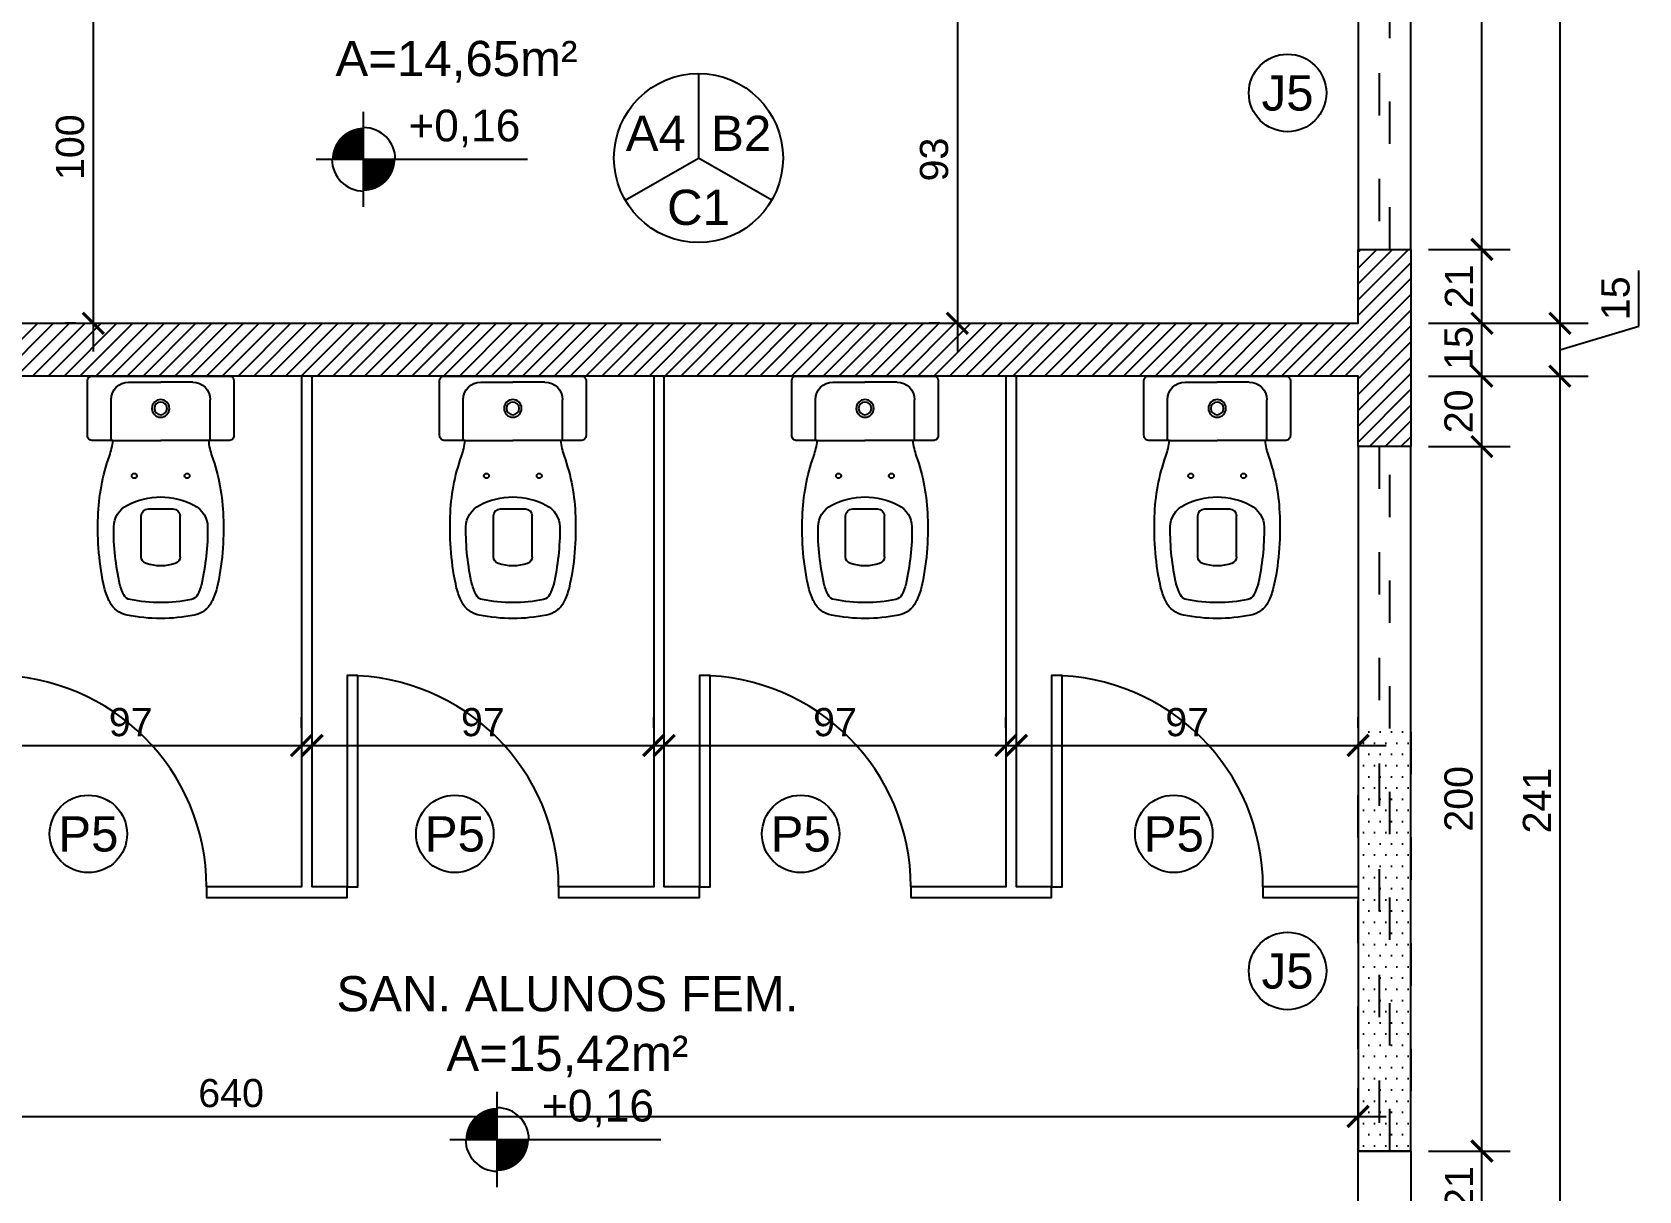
# Model space of a CAD drawing. Header units: millimetres. Extents: x 175 to 8625, y 306 to 3276.
# Drawn here: x 6196.6 to 6652.9, y 692.3 to 1021.3 of the extents above; entities that cross this region are included whole.
import ezdxf
from ezdxf.enums import TextEntityAlignment as Align

# ---------------------------------------------------------------- set-up
doc = ezdxf.new("R2010")
doc.units = ezdxf.units.MM
doc.linetypes.add('ACAD_ISO03W100', pattern=[30, 12, -18])
for name, color, linetype in [('construir', 10, 'Continuous'), ('COTA', 8, 'Continuous'), ('demolir', 40, 'ACAD_ISO03W100'), ('Esquadrias', 4, 'Continuous'), ('LAYOUT', 7, 'Continuous'), ('LEGENDA', 7, 'Continuous'), ('PAREDE', 5, 'Continuous'), ('Texto', 7, 'Continuous')]:
    doc.layers.add(name, color=color, linetype=linetype)
doc.styles.add('ARIAL', font='Arial.ttf')
doc.dimstyles.new('COTA 50', dxfattribs={"dimscale": 0.5, "dimtxt": 16, "dimasz": 12, "dimexe": 16, "dimexo": 10, "dimgap": 5, "dimtad": 1, "dimrnd": 0.5, "dimtxsty": 'ARIAL', "dimblk": 'ARCHTICK', "dimcen": 2.5, "dimdle": 16, "dimclrd": 8, "dimclre": 8, "dimclrt": 7, "dimadec": 0, "dimazin": 0, "dimtfac": 1, "dimtmove": 1, "dimatfit": 3, "dimfxl": 1, "dimarcsym": 0})

# ---------------------------------------------------------------- blocks, each defined once
blk = doc.blocks.new('_ArchTick')
at = {"layer": 'Texto', "color": 0, "const_width": 0.15}
blk.add_lwpolyline([(-0.5, -0.5), (0.5, 0.5)], dxfattribs=at)
blk = doc.blocks.new('*D52')
at = {"layer": 'COTA', "color": 8, "lineweight": -2, "transparency": 16777216}
for p, q in [((5933.13, 697.6), (5933.13, 721.43)), ((6573.13, 687.6), (6573.13, 721.43)), ((5925.13, 713.43), (6581.13, 713.43))]:
    blk.add_line(p, q, dxfattribs=at)
at = {"layer": 'Defpoints', "color": 0, "lineweight": -3, "transparency": 16777216}
for p in [(6573.13, 713.43), (5933.13, 692.6), (6573.13, 682.6)]:
    blk.add_point(p, dxfattribs=at)
at = {"layer": 'COTA', "color": 8, "lineweight": -2, "transparency": 16777216, "xscale": 6, "yscale": 6, "zscale": 6, "rotation": 180}
blk.add_blockref('_ArchTick', (5933.13, 713.43), dxfattribs=at)
at = {"layer": 'COTA', "color": 8, "lineweight": -2, "transparency": 16777216, "xscale": 6, "yscale": 6, "zscale": 6}
blk.add_blockref('_ArchTick', (6573.13, 713.43), dxfattribs=at)
at = {"layer": 'COTA', "color": 7, "lineweight": -2, "transparency": 16777216, "insert": (6253.13, 720.02), "char_height": 8, "attachment_point": 5, "style": 'ARIAL'}
blk.add_mtext('640', dxfattribs=at)
blk = doc.blocks.new('IND.ESQ.')
at = {"layer": 'Texto'}
blk.add_circle((0, 0), 5.5, dxfattribs=at)
at = {"layer": 'Texto', "style": 'ARIAL'}
blk.add_attdef('PP', text='', height=5, dxfattribs=at).set_placement((0, 0), align=Align.MIDDLE_CENTER)
blk = doc.blocks.new('VS CX - PLANTA')
at = {"color": 9, "linetype": 'Continuous'}
for p, q in [((-5.5, 51.3), (-5.5, 39.66)), ((5.5, 51.3), (5.5, 39.66)), ((-3.5, 37.66), (3.5, 37.66))]:
    blk.add_line(p, q, dxfattribs=at)
at = {"color": 9, "linetype": 'Continuous', "ltscale": 5}
for p, q in [((-14.1, 18.3), (-14.1, 6.7)), ((14.1, 18.3), (14.1, 6.7)), ((-9.1, 1.7), (0, 1.7)), ((9.1, 1.7), (0, 1.7))]:
    blk.add_line(p, q, dxfattribs=at)
at = {"linetype": 'Continuous', "ltscale": 5}
for p in [(-13.56, 18.3), (13.56, 18.3)]:
    blk.add_line(p, (0, 18.3), dxfattribs=at)
blk.add_lwpolyline([(13.56, 18.3, -0.056416), (14.55, 22.7, 0.079929), (17.75, 39.88, 0.068257), (15.95, 60.2, 0.052344), (14.48, 64.12, 0.23374), (9.52, 67.86, 0.098725), (-9.52, 67.86, 0.233803), (-14.48, 64.12, 0.052356), (-15.95, 60.2, 0.068131), (-17.75, 39.94, 0.080193), (-14.55, 22.7, -0.056378), (-13.56, 18.3), (-19.3, 18.3, 0.41424), (-20.8, 16.8), (-20.8, 1.2, 0.414167), (-19.6, 0), (19.6, 0, 0.414167), (20.8, 1.2), (20.8, 16.8, 0.414267), (19.3, 18.3)], format="xyb", close=True)
at = {"linetype": 'Continuous'}
blk.add_circle((0, 9.15), 2.5, dxfattribs=at)
at = {"color": 9, "linetype": 'Continuous'}
blk.add_circle((0, 9.15), 1.8, dxfattribs=at)
at = {"linetype": 'Continuous', "ltscale": 5}
for centre, radius, start, end in [((0.01, 20.11), 44.19, 90.0085, 101.2875), ((0, 20.09), 44.21, 78.625, 90.0036), ((3.4, 55.14), 15.5, 153.3514, 165.3423), ((-8.22, 60.98), 2.5, 99.6913, 153.3651), ((8.22, 60.98), 2.5, 26.6178, 78.3765), ((-3.4, 55.15), 15.5, 14.6385, 26.6424), ((57.16, 43.49), 70.5, 167.1244, 180.5295), ((-57.17, 43.49), 70.51, 359.4596, 12.8751), ((-6.33, 42.89), 7, 180.5826, 243.8431), ((6.33, 42.89), 7, 296.1569, 359.4174), ((0, 54.75), 20.45, 242.5778, 270.0077), ((0, 54.75), 20.44, 270.0008, 297.4329), ((-7.5, 28.3), 0.7, 90, 270), ((-7.5, 28.3), 0.7, 270, 90), ((7.5, 28.3), 0.7, 90, 270), ((7.5, 28.3), 0.7, 270, 90)]:
    blk.add_arc(centre, radius, start, end, dxfattribs=at)
at = {"color": 9, "linetype": 'Continuous'}
for centre, radius, start, end in [((-3.5, 51.3), 2, 108.223, 180), ((0, 40.66), 13.19, 71.777, 108.223), ((3.5, 51.3), 2, 0, 71.777), ((-3.5, 39.66), 2, 180, 270)]:
    blk.add_arc(centre, radius, start, end, dxfattribs=at)
at = {"color": 9, "linetype": 'Continuous', "ltscale": 25}
blk.add_arc((3.5, 39.66), 2, 270, 0, dxfattribs=at)
at = {"color": 9, "linetype": 'Continuous', "ltscale": 5}
for centre, start, end in [((-9.1, 6.7), 180, 270), ((9.1, 6.7), 270, 0)]:
    blk.add_arc(centre, 5, start, end, dxfattribs=at)
at = {"color": 0, "linetype": 'ByBlock', "ltscale": 5}
blk.add_point((12.91, 66.18), dxfattribs=at)
blk = doc.blocks.new('*D58')
at = {"layer": 'COTA', "color": 8, "lineweight": -2, "transparency": 16777216}
for p, q in [((6214, 1046.6), (6214, 930.6)), ((6203.13, 1038.6), (6222, 1038.6)), ((6209, 938.6), (6206, 938.6))]:
    blk.add_line(p, q, dxfattribs=at)
at = {"layer": 'Defpoints', "color": 0, "lineweight": -3, "transparency": 16777216}
for p in [(6198.13, 1038.6), (6214, 938.6), (6214, 938.6)]:
    blk.add_point(p, dxfattribs=at)
at = {"layer": 'COTA', "color": 8, "lineweight": -2, "transparency": 16777216, "xscale": 6, "yscale": 6, "zscale": 6}
for p, rotation in [((6214, 1038.6), 90), ((6214, 938.6), 270)]:
    blk.add_blockref('_ArchTick', p, dxfattribs=dict(at, rotation=rotation))
at = {"layer": 'COTA', "color": 7, "lineweight": -2, "transparency": 16777216, "insert": (6207.42, 988.6), "char_height": 8, "attachment_point": 5, "rotation": 90, "style": 'ARIAL'}
blk.add_mtext('100', dxfattribs=at)
blk = doc.blocks.new('*D68')
at = {"layer": 'COTA', "color": 8, "lineweight": -2, "transparency": 16777216}
for p, q in [((6176.13, 823.75), (6176.13, 826.75)), ((6273.13, 823.75), (6273.13, 826.75)), ((6168.13, 818.75), (6281.13, 818.75))]:
    blk.add_line(p, q, dxfattribs=at)
at = {"layer": 'Defpoints', "color": 0, "lineweight": -3, "transparency": 16777216}
for p in [(6176.13, 818.75), (6273.13, 818.75), (6273.13, 818.75)]:
    blk.add_point(p, dxfattribs=at)
at = {"layer": 'COTA', "color": 8, "lineweight": -2, "transparency": 16777216, "xscale": 6, "yscale": 6, "zscale": 6, "rotation": 180}
blk.add_blockref('_ArchTick', (6176.13, 818.75), dxfattribs=at)
at = {"layer": 'COTA', "color": 8, "lineweight": -2, "transparency": 16777216, "xscale": 6, "yscale": 6, "zscale": 6}
blk.add_blockref('_ArchTick', (6273.13, 818.75), dxfattribs=at)
at = {"layer": 'COTA', "color": 7, "lineweight": -2, "transparency": 16777216, "insert": (6224.63, 825.33), "char_height": 8, "attachment_point": 5, "style": 'ARIAL'}
blk.add_mtext('97', dxfattribs=at)
blk = doc.blocks.new('*D69')
at = {"layer": 'COTA', "color": 8, "lineweight": -2, "transparency": 16777216}
for p, q in [((6276.13, 823.75), (6276.13, 826.75)), ((6373.13, 823.75), (6373.13, 826.75)), ((6268.13, 818.75), (6381.13, 818.75))]:
    blk.add_line(p, q, dxfattribs=at)
at = {"layer": 'Defpoints', "color": 0, "lineweight": -3, "transparency": 16777216}
for p in [(6276.13, 818.75), (6373.13, 818.75), (6373.13, 818.75)]:
    blk.add_point(p, dxfattribs=at)
at = {"layer": 'COTA', "color": 8, "lineweight": -2, "transparency": 16777216, "xscale": 6, "yscale": 6, "zscale": 6, "rotation": 180}
blk.add_blockref('_ArchTick', (6276.13, 818.75), dxfattribs=at)
at = {"layer": 'COTA', "color": 8, "lineweight": -2, "transparency": 16777216, "xscale": 6, "yscale": 6, "zscale": 6}
blk.add_blockref('_ArchTick', (6373.13, 818.75), dxfattribs=at)
at = {"layer": 'COTA', "color": 7, "lineweight": -2, "transparency": 16777216, "insert": (6324.63, 825.33), "char_height": 8, "attachment_point": 5, "style": 'ARIAL'}
blk.add_mtext('97', dxfattribs=at)
blk = doc.blocks.new('*D70')
at = {"layer": 'COTA', "color": 8, "lineweight": -2, "transparency": 16777216}
for p, q in [((6376.13, 823.75), (6376.13, 826.75)), ((6473.13, 823.75), (6473.13, 826.75)), ((6368.13, 818.75), (6481.13, 818.75))]:
    blk.add_line(p, q, dxfattribs=at)
at = {"layer": 'Defpoints', "color": 0, "lineweight": -3, "transparency": 16777216}
for p in [(6376.13, 818.75), (6473.13, 818.75), (6473.13, 818.75)]:
    blk.add_point(p, dxfattribs=at)
at = {"layer": 'COTA', "color": 8, "lineweight": -2, "transparency": 16777216, "xscale": 6, "yscale": 6, "zscale": 6, "rotation": 180}
blk.add_blockref('_ArchTick', (6376.13, 818.75), dxfattribs=at)
at = {"layer": 'COTA', "color": 8, "lineweight": -2, "transparency": 16777216, "xscale": 6, "yscale": 6, "zscale": 6}
blk.add_blockref('_ArchTick', (6473.13, 818.75), dxfattribs=at)
at = {"layer": 'COTA', "color": 7, "lineweight": -2, "transparency": 16777216, "insert": (6424.63, 825.33), "char_height": 8, "attachment_point": 5, "style": 'ARIAL'}
blk.add_mtext('97', dxfattribs=at)
blk = doc.blocks.new('*D71')
at = {"layer": 'COTA', "color": 8, "lineweight": -2, "transparency": 16777216}
for p, q in [((6476.13, 823.75), (6476.13, 826.75)), ((6573.13, 823.75), (6573.13, 826.75)), ((6468.13, 818.75), (6581.13, 818.75))]:
    blk.add_line(p, q, dxfattribs=at)
at = {"layer": 'Defpoints', "color": 0, "lineweight": -3, "transparency": 16777216}
for p in [(6476.13, 818.75), (6573.13, 818.75), (6573.13, 818.75)]:
    blk.add_point(p, dxfattribs=at)
at = {"layer": 'COTA', "color": 8, "lineweight": -2, "transparency": 16777216, "xscale": 6, "yscale": 6, "zscale": 6, "rotation": 180}
blk.add_blockref('_ArchTick', (6476.13, 818.75), dxfattribs=at)
at = {"layer": 'COTA', "color": 8, "lineweight": -2, "transparency": 16777216, "xscale": 6, "yscale": 6, "zscale": 6}
blk.add_blockref('_ArchTick', (6573.13, 818.75), dxfattribs=at)
at = {"layer": 'COTA', "color": 7, "lineweight": -2, "transparency": 16777216, "insert": (6524.63, 825.33), "char_height": 8, "attachment_point": 5, "style": 'ARIAL'}
blk.add_mtext('97', dxfattribs=at)
blk = doc.blocks.new('*D75')
at = {"layer": 'COTA', "color": 8, "lineweight": -2, "transparency": 16777216}
for p, q in [((6630.46, 1187.6), (6630.46, 930.6)), ((6593.13, 1179.6), (6638.46, 1179.6)), ((6593.13, 938.6), (6638.46, 938.6))]:
    blk.add_line(p, q, dxfattribs=at)
at = {"layer": 'Defpoints', "color": 0, "lineweight": -3, "transparency": 16777216}
for p in [(6588.13, 1179.6), (6588.13, 938.6), (6630.46, 938.6)]:
    blk.add_point(p, dxfattribs=at)
at = {"layer": 'COTA', "color": 8, "lineweight": -2, "transparency": 16777216, "xscale": 6, "yscale": 6, "zscale": 6}
for p, rotation in [((6630.46, 1179.6), 90), ((6630.46, 938.6), 270)]:
    blk.add_blockref('_ArchTick', p, dxfattribs=dict(at, rotation=rotation))
at = {"layer": 'COTA', "color": 7, "lineweight": -2, "transparency": 16777216, "insert": (6623.94, 1059.1), "char_height": 8, "attachment_point": 5, "rotation": 90, "style": 'ARIAL'}
blk.add_mtext('241', dxfattribs=at)
blk = doc.blocks.new('*D76')
at = {"layer": 'COTA', "color": 8, "lineweight": -2, "transparency": 16777216}
for p, q in [((6652.88, 937.83), (6652.88, 953.6)), ((6630.46, 946.6), (6630.46, 915.6)), ((6593.13, 938.6), (6638.46, 938.6)), ((6630.46, 931.1), (6652.88, 937.83)), ((6593.13, 923.6), (6638.46, 923.6))]:
    blk.add_line(p, q, dxfattribs=at)
at = {"layer": 'Defpoints', "color": 0, "lineweight": -3, "transparency": 16777216}
for p in [(6588.13, 938.6), (6588.13, 923.6), (6630.46, 923.6)]:
    blk.add_point(p, dxfattribs=at)
at = {"layer": 'COTA', "color": 8, "lineweight": -2, "transparency": 16777216, "xscale": 6, "yscale": 6, "zscale": 6}
for p, rotation in [((6630.46, 938.6), 90), ((6630.46, 923.6), 270)]:
    blk.add_blockref('_ArchTick', p, dxfattribs=dict(at, rotation=rotation))
at = {"layer": 'COTA', "color": 7, "lineweight": -2, "transparency": 16777216, "insert": (6646.29, 945.71), "char_height": 8, "attachment_point": 5, "rotation": 90, "style": 'ARIAL'}
blk.add_mtext('15', dxfattribs=at)
blk = doc.blocks.new('*D77')
at = {"layer": 'COTA', "color": 8, "lineweight": -2, "transparency": 16777216}
for p, q in [((6630.46, 931.6), (6630.46, 674.6)), ((6593.13, 923.6), (6638.46, 923.6)), ((6593.13, 682.6), (6638.46, 682.6))]:
    blk.add_line(p, q, dxfattribs=at)
at = {"layer": 'Defpoints', "color": 0, "lineweight": -3, "transparency": 16777216}
for p in [(6588.13, 923.6), (6588.13, 682.6), (6630.46, 682.6)]:
    blk.add_point(p, dxfattribs=at)
at = {"layer": 'COTA', "color": 8, "lineweight": -2, "transparency": 16777216, "xscale": 6, "yscale": 6, "zscale": 6}
for p, rotation in [((6630.46, 923.6), 90), ((6630.46, 682.6), 270)]:
    blk.add_blockref('_ArchTick', p, dxfattribs=dict(at, rotation=rotation))
at = {"layer": 'COTA', "color": 7, "lineweight": -2, "transparency": 16777216, "insert": (6623.94, 803.1), "char_height": 8, "attachment_point": 5, "rotation": 90, "style": 'ARIAL'}
blk.add_mtext('241', dxfattribs=at)
blk = doc.blocks.new('A$C1DFB60F3')
at = {"layer": 'Texto', "color": 0, "linetype": 'ByBlock'}
for p, q in [((0, -13.5), (0, 13.5)), ((-13.5, 0), (46.5, 0))]:
    blk.add_line(p, q, dxfattribs=at)
at = {"layer": 'Texto', "color": 0, "linetype": 'ByBlock', "const_width": 9}
for points in [[(-4.5, 0, -0.414214), (0, 4.5, -0.618034)], [(0, -4.5, 0.414214), (4.5, 0, 0.618034)]]:
    blk.add_lwpolyline(points, format="xyb", dxfattribs=at)
at = {"layer": 'Texto', "color": 0, "linetype": 'ByBlock'}
for start, end in [(0, 90), (180, 270)]:
    blk.add_arc((0, 0), 9, start, end, dxfattribs=at)
at = {"layer": 'Texto', "color": 0, "linetype": 'ByBlock', "style": 'ARIAL'}
blk.add_attdef('0,00', (12.7, 5.1), '', height=9, dxfattribs=at)
blk = doc.blocks.new('PIZZA')
at = {"layer": 'Texto'}
for points in [[(0, 12), (0, 0)], [(-10.39, -6), (0, 0)], [(10.39, -6), (0, 0)]]:
    blk.add_lwpolyline(points, dxfattribs=at)
blk.add_circle((0, 0), 12, dxfattribs=at)
at = {"layer": 'Texto', "style": 'ARIAL'}
for tag, p in [('A1', (-6.06, 3.5)), ('B1', (6.06, 3.5)), ('C1', (0, -7))]:
    blk.add_attdef(tag, text='', height=5, dxfattribs=at).set_placement(p, align=Align.MIDDLE_CENTER)
blk = doc.blocks.new('*D212')
at = {"layer": 'COTA', "color": 8, "lineweight": -2, "transparency": 16777216}
for p, q in [((6459.36, 1039.6), (6459.36, 930.6)), ((6467.03, 1031.6), (6451.36, 1031.6)), ((6454.36, 938.6), (6451.36, 938.6))]:
    blk.add_line(p, q, dxfattribs=at)
at = {"layer": 'Defpoints', "color": 0, "lineweight": -3, "transparency": 16777216}
for p in [(6472.03, 1031.6), (6459.36, 938.6), (6459.36, 938.6)]:
    blk.add_point(p, dxfattribs=at)
at = {"layer": 'COTA', "color": 8, "lineweight": -2, "transparency": 16777216, "xscale": 6, "yscale": 6, "zscale": 6}
for p, rotation in [((6459.36, 1031.6), 90), ((6459.36, 938.6), 270)]:
    blk.add_blockref('_ArchTick', p, dxfattribs=dict(at, rotation=rotation))
at = {"layer": 'COTA', "color": 7, "lineweight": -2, "transparency": 16777216, "insert": (6452.78, 985.1), "char_height": 8, "attachment_point": 5, "rotation": 90, "style": 'ARIAL'}
blk.add_mtext('93', dxfattribs=at)
blk = doc.blocks.new('*D235')
at = {"layer": 'COTA', "color": 8, "lineweight": -2, "transparency": 16777216}
for p, q in [((6608.31, 674.6), (6608.31, 711.6)), ((6593.13, 703.6), (6616.31, 703.6)), ((6593.13, 682.6), (6616.31, 682.6))]:
    blk.add_line(p, q, dxfattribs=at)
at = {"layer": 'Defpoints', "color": 0, "lineweight": -3, "transparency": 16777216}
for p in [(6588.13, 703.6), (6608.31, 703.6), (6588.13, 682.6)]:
    blk.add_point(p, dxfattribs=at)
at = {"layer": 'COTA', "color": 8, "lineweight": -2, "transparency": 16777216, "xscale": 6, "yscale": 6, "zscale": 6}
for p, rotation in [((6608.31, 703.6), 90), ((6608.31, 682.6), 270)]:
    blk.add_blockref('_ArchTick', p, dxfattribs=dict(at, rotation=rotation))
at = {"layer": 'COTA', "color": 7, "lineweight": -2, "transparency": 16777216, "insert": (6601.79, 693.1), "char_height": 8, "attachment_point": 5, "rotation": 90, "style": 'ARIAL'}
blk.add_mtext('21', dxfattribs=at)
blk = doc.blocks.new('*D236')
at = {"layer": 'COTA', "color": 8, "lineweight": -2, "transparency": 16777216}
for p, q in [((6608.31, 695.6), (6608.31, 911.6)), ((6593.13, 903.6), (6616.31, 903.6)), ((6593.13, 703.6), (6616.31, 703.6))]:
    blk.add_line(p, q, dxfattribs=at)
at = {"layer": 'Defpoints', "color": 0, "lineweight": -3, "transparency": 16777216}
for p in [(6588.13, 903.6), (6608.31, 903.6), (6588.13, 703.6)]:
    blk.add_point(p, dxfattribs=at)
at = {"layer": 'COTA', "color": 8, "lineweight": -2, "transparency": 16777216, "xscale": 6, "yscale": 6, "zscale": 6}
for p, rotation in [((6608.31, 903.6), 90), ((6608.31, 703.6), 270)]:
    blk.add_blockref('_ArchTick', p, dxfattribs=dict(at, rotation=rotation))
at = {"layer": 'COTA', "color": 7, "lineweight": -2, "transparency": 16777216, "insert": (6601.72, 803.6), "char_height": 8, "attachment_point": 5, "rotation": 90, "style": 'ARIAL'}
blk.add_mtext('200', dxfattribs=at)
blk = doc.blocks.new('*D237')
at = {"layer": 'COTA', "color": 8, "lineweight": -2, "transparency": 16777216}
for p, q in [((6608.31, 895.6), (6608.31, 931.6)), ((6593.13, 923.6), (6616.31, 923.6)), ((6593.13, 903.6), (6616.31, 903.6))]:
    blk.add_line(p, q, dxfattribs=at)
at = {"layer": 'Defpoints', "color": 0, "lineweight": -3, "transparency": 16777216}
for p in [(6588.13, 923.6), (6608.31, 923.6), (6588.13, 903.6)]:
    blk.add_point(p, dxfattribs=at)
at = {"layer": 'COTA', "color": 8, "lineweight": -2, "transparency": 16777216, "xscale": 6, "yscale": 6, "zscale": 6}
for p, rotation in [((6608.31, 923.6), 90), ((6608.31, 903.6), 270)]:
    blk.add_blockref('_ArchTick', p, dxfattribs=dict(at, rotation=rotation))
at = {"layer": 'COTA', "color": 7, "lineweight": -2, "transparency": 16777216, "insert": (6601.72, 913.6), "char_height": 8, "attachment_point": 5, "rotation": 90, "style": 'ARIAL'}
blk.add_mtext('20', dxfattribs=at)
blk = doc.blocks.new('*D238')
at = {"layer": 'COTA', "color": 8, "lineweight": -2, "transparency": 16777216}
for p, q in [((6608.31, 915.6), (6608.31, 946.6)), ((6598.13, 938.6), (6616.31, 938.6)), ((6593.13, 923.6), (6616.31, 923.6))]:
    blk.add_line(p, q, dxfattribs=at)
at = {"layer": 'Defpoints', "color": 0, "lineweight": -3, "transparency": 16777216}
for p in [(6593.13, 938.6), (6608.31, 938.6), (6588.13, 923.6)]:
    blk.add_point(p, dxfattribs=at)
at = {"layer": 'COTA', "color": 8, "lineweight": -2, "transparency": 16777216, "xscale": 6, "yscale": 6, "zscale": 6}
for p, rotation in [((6608.31, 938.6), 90), ((6608.31, 923.6), 270)]:
    blk.add_blockref('_ArchTick', p, dxfattribs=dict(at, rotation=rotation))
at = {"layer": 'COTA', "color": 7, "lineweight": -2, "transparency": 16777216, "insert": (6601.72, 931.6), "char_height": 8, "attachment_point": 5, "rotation": 90, "style": 'ARIAL'}
blk.add_mtext('15', dxfattribs=at)
blk = doc.blocks.new('*D239')
at = {"layer": 'COTA', "color": 8, "lineweight": -2, "transparency": 16777216}
for p, q in [((6608.31, 930.6), (6608.31, 967.6)), ((6593.13, 959.6), (6616.31, 959.6)), ((6598.13, 938.6), (6616.31, 938.6))]:
    blk.add_line(p, q, dxfattribs=at)
at = {"layer": 'Defpoints', "color": 0, "lineweight": -3, "transparency": 16777216}
for p in [(6588.13, 959.6), (6608.31, 959.6), (6593.13, 938.6)]:
    blk.add_point(p, dxfattribs=at)
at = {"layer": 'COTA', "color": 8, "lineweight": -2, "transparency": 16777216, "xscale": 6, "yscale": 6, "zscale": 6}
for p, rotation in [((6608.31, 959.6), 90), ((6608.31, 938.6), 270)]:
    blk.add_blockref('_ArchTick', p, dxfattribs=dict(at, rotation=rotation))
at = {"layer": 'COTA', "color": 7, "lineweight": -2, "transparency": 16777216, "insert": (6601.79, 949.1), "char_height": 8, "attachment_point": 5, "rotation": 90, "style": 'ARIAL'}
blk.add_mtext('21', dxfattribs=at)
blk = doc.blocks.new('*D240')
at = {"layer": 'COTA', "color": 8, "lineweight": -2, "transparency": 16777216}
for p, q in [((6608.31, 951.6), (6608.31, 1167.6)), ((6593.13, 1159.6), (6616.31, 1159.6)), ((6593.13, 959.6), (6616.31, 959.6))]:
    blk.add_line(p, q, dxfattribs=at)
at = {"layer": 'Defpoints', "color": 0, "lineweight": -3, "transparency": 16777216}
for p in [(6588.13, 1159.6), (6608.31, 1159.6), (6588.13, 959.6)]:
    blk.add_point(p, dxfattribs=at)
at = {"layer": 'COTA', "color": 8, "lineweight": -2, "transparency": 16777216, "xscale": 6, "yscale": 6, "zscale": 6}
for p, rotation in [((6608.31, 1159.6), 90), ((6608.31, 959.6), 270)]:
    blk.add_blockref('_ArchTick', p, dxfattribs=dict(at, rotation=rotation))
at = {"layer": 'COTA', "color": 7, "lineweight": -2, "transparency": 16777216, "insert": (6601.72, 1059.6), "char_height": 8, "attachment_point": 5, "rotation": 90, "style": 'ARIAL'}
blk.add_mtext('200', dxfattribs=at)

msp = doc.modelspace()

# ---------------------------------------------------------------- hatches: boundary and pattern name
at = {"layer": 'construir'}
h = msp.add_hatch(dxfattribs=at)
h.set_pattern_fill('ANSI31', color=256, style=0)
h.set_pattern_definition([(45, (522.1333, -8208.3852), (-2.245064, 2.245064), [])])
h.paths.add_polyline_path([(6013.133, 1340.603), (5998.133, 1340.603), (5998.133, 1330.603), (6003.133, 1330.603), (6013.133, 1330.603)])
h.paths.add_polyline_path([(6460.133, 1194.603), (6198.133, 1194.603), (6198.133, 1254.603), (6198.133, 1330.603), (6035.133, 1330.603), (6020.133, 1330.603), (6003.133, 1330.603), (5998.133, 1330.603), (5998.133, 1325.603), (5998.133, 1315.603), (6013.133, 1315.603), (6141.233, 1315.603, -0.0305024), (6141.308, 1315.603), (6183.133, 1315.603), (6183.133, 1165.603), (6013.133, 1165.603), (6013.133, 1194.603), (5998.133, 1194.603), (5955.133, 1194.603), (5933.133, 1194.603), (5933.133, 1179.603), (5998.133, 1179.603), (5998.133, 1165.603), (5933.133, 1165.603), (5933.133, 1150.603), (5955.133, 1150.603), (6173.133, 1150.603), (6198.133, 1150.603), (6198.133, 1179.603), (6460.133, 1179.603)])
h.paths.add_polyline_path([(6588.133, 959.603), (6588.133, 903.603), (6573.133, 903.603), (6573.133, 923.603), (5933.133, 923.603), (5933.133, 938.603), (6573.133, 938.603), (6573.133, 959.603)])
h.paths.add_polyline_path([(6013.133, 1315.603), (5998.133, 1315.603), (5998.133, 1305.603), (6013.133, 1305.603)], flags=17)
h.paths.add_polyline_path([(5998.133, 1330.603), (6013.133, 1330.603), (6013.133, 1305.603), (5998.133, 1305.603)])
at = {"layer": 'demolir'}
h = msp.add_hatch(dxfattribs=at)
h.set_pattern_fill('DOTS', color=256, scale=2, style=0)
h.set_pattern_definition([(0, (6438.1333, -4838.4396), (1.5875, 3.175), [0, -3.175])])
h.paths.add_polyline_path([(6588.133, 822.603), (6573.133, 822.603), (6573.133, 703.603), (6588.133, 703.603)])

# ---------------------------------------------------------------- linework, layer by layer
at = {"layer": 'construir'}
msp.add_lwpolyline([(6588.133, 959.603), (6588.133, 903.603), (6573.133, 903.603), (6573.133, 923.603), (5933.133, 923.603), (5933.133, 938.603), (6573.133, 938.603), (6573.133, 959.603)], close=True, dxfattribs=at)
at = {"layer": 'demolir'}
for points in [[(6573.133, 702.603), (6573.133, 822.603)], [(6588.133, 822.603), (6588.133, 703.603)]]:
    msp.add_lwpolyline(points, dxfattribs=at)
at = {"layer": 'Esquadrias'}
for points in [[(6573.133, 959.603), (6588.133, 959.603), (6588.133, 1159.603), (6573.133, 1159.603)], [(6573.133, 703.603), (6588.133, 703.603), (6588.133, 903.603), (6573.133, 903.603)]]:
    msp.add_lwpolyline(points, close=True, dxfattribs=at)
at = {"layer": 'Esquadrias', "linetype": 'ACAD_ISO03W100'}
for points in [[(6579.133, 959.603), (6582.133, 959.603), (6582.133, 1159.603), (6579.133, 1159.603)], [(6579.133, 703.603), (6582.133, 703.603), (6582.133, 903.603), (6579.133, 903.603)]]:
    msp.add_lwpolyline(points, close=True, dxfattribs=at)
at = {"layer": 'LAYOUT'}
for points in [[(6273.133, 923.604), (6273.133, 778.604), (6246.133, 778.604), (6246.133, 775.604), (6286.133, 775.604), (6286.133, 778.604), (6276.133, 778.604), (6276.133, 923.604)], [(6373.133, 923.604), (6373.133, 778.604), (6346.133, 778.604), (6346.133, 775.604), (6386.133, 775.604), (6386.133, 778.604), (6376.133, 778.604), (6376.133, 923.604)], [(6473.133, 923.604), (6473.133, 778.604), (6446.133, 778.604), (6446.133, 775.604), (6486.133, 775.604), (6486.133, 778.604), (6476.133, 778.604), (6476.133, 923.604)], [(6573.133, 778.604), (6546.133, 778.604), (6546.133, 775.604), (6573.133, 775.604)]]:
    msp.add_lwpolyline(points, dxfattribs=at)
at = {"layer": 'LAYOUT', "linetype": 'Continuous'}
for points in [[(6286.133, 778.604), (6289.133, 778.604), (6289.133, 838.604), (6286.133, 838.604)], [(6386.133, 778.604), (6389.133, 778.604), (6389.133, 838.604), (6386.133, 838.604)], [(6486.133, 778.604), (6489.133, 778.604), (6489.133, 838.604), (6486.133, 838.604)]]:
    msp.add_lwpolyline(points, close=True, dxfattribs=at)
at = {"layer": 'LAYOUT', "color": 9}
for centre in [(6186.133, 778.604), (6286.133, 778.604), (6386.133, 778.604), (6486.133, 778.604)]:
    msp.add_arc(centre, 60, 0, 90, dxfattribs=at)
at = {"layer": 'PAREDE', "linetype": 'Continuous'}
for points in [[(5933.133, 938.603), (6573.133, 938.603), (6573.133, 959.603), (6588.133, 959.603), (6588.133, 903.603), (6573.133, 903.603), (6573.133, 923.603), (5933.133, 923.603)], [(6588.133, 703.603), (6588.133, 657.603), (5918.133, 657.603), (5918.133, 692.603), (5933.133, 692.603), (5933.133, 682.603), (6573.133, 682.603), (6573.133, 703.603)]]:
    msp.add_lwpolyline(points, dxfattribs=at)
at = {"layer": 'PAREDE'}
msp.add_lwpolyline([(6588.133, 703.603), (6573.133, 703.603)], dxfattribs=at)

# ---------------------------------------------------------------- block references
at = {"layer": 'LAYOUT', "xscale": -1, "rotation": 180}
for p in [(6233.133, 923.603), (6333.133, 923.603), (6433.133, 923.603), (6533.133, 923.603)]:
    msp.add_blockref('VS CX - PLANTA', p, dxfattribs=at)
at = {"layer": 'LEGENDA', "xscale": 2, "yscale": 2, "zscale": 2}
for p, values in [((6553.133, 1004.007), {'PP': 'J5'}), ((6212.602, 793.647), {'PP': 'P5'}), ((6316.671, 793.647), {'PP': 'P5'}), ((6414.864, 793.647), {'PP': 'P5'}), ((6520.828, 793.647), {'PP': 'P5'}), ((6553.133, 754.732), {'PP': 'J5'})]:
    msp.add_blockref('IND.ESQ.', p, dxfattribs=at).add_auto_attribs(values)
at = {"layer": 'LEGENDA'}
for p in [(6290.761, 985.161), (6328.704, 706.888)]:
    msp.add_blockref('A$C1DFB60F3', p, dxfattribs=at).add_auto_attribs({'0,00': '+0,16'})
at = {"layer": 'Texto', "xscale": 2, "yscale": 2, "zscale": 2}
msp.add_blockref('PIZZA', (6385.856, 985.532), dxfattribs=at).add_auto_attribs({'C1': 'C1', 'B1': 'B2', 'A1': 'A4'})

# ---------------------------------------------------------------- texts
at = {"layer": 'Texto', "style": 'ARIAL'}
for s, p in [('A=14,65m²', (6317.124, 1008.783)), ('SAN. ALUNOS FEM.', (6348.62, 743.274)), ('A=15,42m²', (6348.62, 726.353))]:
    msp.add_text(s, height=10, dxfattribs=at).set_placement(p, align=Align.CENTER)

# ---------------------------------------------------------------- dimensions: what is measured, and where the dimension line sits
at = {"layer": 'COTA'}
for base, p1, p2, picture, middle in [((6630.46, 938.603), (6588.133, 1179.603), (6588.133, 938.603), '*D75', (6623.944, 1059.103)), ((6608.308, 1159.603), (6588.133, 959.603), (6588.133, 1159.603), '*D240', (6601.724, 1059.603)), ((6214, 938.603), (6198.133, 1038.604), (6214, 938.603), '*D58', (6207.416, 988.604)), ((6459.365, 938.603), (6472.028, 1031.603), (6459.365, 938.603), '*D212', (6452.778, 985.103)), ((6608.308, 959.603), (6593.133, 938.603), (6588.133, 959.603), '*D239', (6601.792, 949.103)), ((6630.46, 923.603), (6588.133, 938.603), (6588.133, 923.603), '*D76', (6646.295, 940.329)), ((6630.46, 682.603), (6588.133, 923.603), (6588.133, 682.603), '*D77', (6623.944, 803.103)), ((6608.308, 923.603), (6588.133, 903.603), (6588.133, 923.603), '*D237', (6601.724, 913.603)), ((6608.308, 903.603), (6588.133, 703.603), (6588.133, 903.603), '*D236', (6601.724, 803.603)), ((6608.308, 703.603), (6588.133, 682.603), (6588.133, 703.603), '*D235', (6601.792, 693.103))]:
    dim = msp.add_linear_dim(base=base, p1=p1, p2=p2, angle=90, dimstyle='COTA 50', dxfattribs=at)
    dim.commit()
    dim.dimension.update_dxf_attribs({"geometry": picture, "text_midpoint": middle})
dim = msp.add_linear_dim(base=(6608.308, 938.603), p1=(6588.133, 923.603), p2=(6593.133, 938.603), angle=90, dimstyle='COTA 50', dxfattribs=at)
dim.commit()
dim.dimension.update_dxf_attribs({"geometry": '*D238', "text_midpoint": (6608.308, 931.603), "dimtype": 160})
for base, p1, p2, picture, middle in [((6273.133, 818.747), (6176.133, 818.747), (6273.133, 818.747), '*D68', (6224.633, 825.332)), ((6373.133, 818.747), (6276.133, 818.747), (6373.133, 818.747), '*D69', (6324.633, 825.332)), ((6473.133, 818.747), (6376.133, 818.747), (6473.133, 818.747), '*D70', (6424.633, 825.332)), ((6573.133, 818.747), (6476.133, 818.747), (6573.133, 818.747), '*D71', (6524.633, 825.332)), ((6573.133, 713.433), (5933.133, 692.603), (6573.133, 682.603), '*D52', (6253.133, 720.018))]:
    dim = msp.add_linear_dim(base=base, p1=p1, p2=p2, dimstyle='COTA 50', dxfattribs=at)
    dim.commit()
    dim.dimension.update_dxf_attribs({"geometry": picture, "text_midpoint": middle})

doc.saveas('drawing.dxf')
